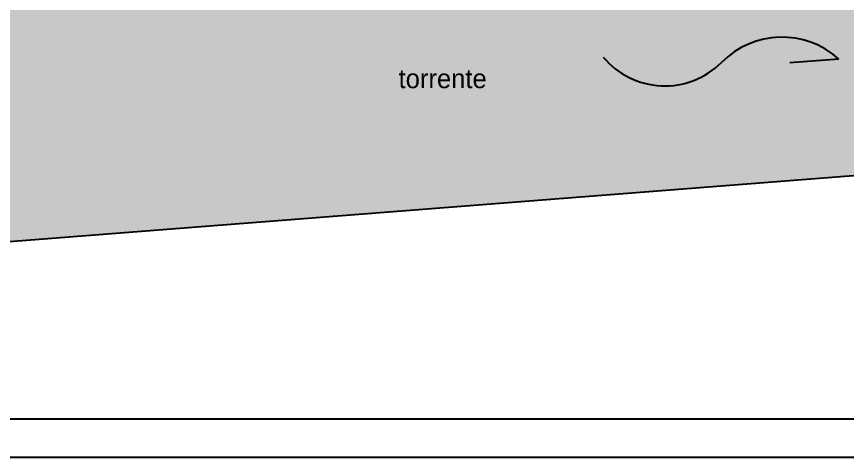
# Model space of a CAD drawing. Header units: millimetres. Extents: x 2622 to 2811, y 687 to 801.
# Drawn here: x 2643.91 to 2654.76, y 741.71 to 747.47 of the extents above; entities that cross this region are included whole.
import ezdxf

# ---------------------------------------------------------------- set-up
doc = ezdxf.new("R2010")
doc.units = ezdxf.units.MM
for name, color, linetype in [('Muri', 3, 'Continuous'), ('Scritte', 2, 'Continuous'), ('Verde', 84, 'Continuous')]:
    doc.layers.add(name, color=color, linetype=linetype)
doc.styles.add('stile1', font='l_10646.ttf', dxfattribs={"height": 1})

msp = doc.modelspace()

# ---------------------------------------------------------------- hatches: boundary and pattern name
at = {"layer": 'Verde'}
h = msp.add_hatch(dxfattribs=at)
h.set_pattern_fill('DASH', color=140, scale=0.05, angle=45, style=0)
h.set_pattern_definition([(45, (1295.01577, 297.66502), (1e-17, 0.224506403), [0.15875, -0.15875])])
h.paths.add_polyline_path([(2670.5138, 749.7605), (2660.7014, 749.2353), (2650.9663, 748.7143), (2641.8823, 747.7214), (2632.033, 747.5637), (2625.0468, 747.5637), (2625.0468, 743.9978), (2641.5846, 744.3579), (2656.3456, 745.5147), (2670.6147, 746.1463)])
h.paths.add_polyline_path([(2648.8223, 746.3588), (2650.4099, 746.3588), (2650.4099, 746.9665), (2648.8223, 746.9665)], flags=24)

# ---------------------------------------------------------------- linework, layer by layer
msp.add_line((2774.9717, 741.7106), (2622.4563, 741.7106))
msp.add_lwpolyline([(2625.0468, 743.9978), (2641.5846, 744.3579), (2656.3456, 745.5147), (2670.6147, 746.1463)])
at = {"layer": 'Muri'}
msp.add_line((2774.4717, 742.2106), (2622.9563, 742.2106), dxfattribs=at)
at = {"layer": 'Scritte'}
msp.add_line((2654.6551, 746.9185), (2654.0141, 746.8678), dxfattribs=at)
for centre, radius, start, end in [((2653.9104, 746.0898), 1.1141, 48.05695, 135.21372), ((2652.3795, 747.6132), 1.0456, 219.73652, 315.06233)]:
    msp.add_arc(centre, radius, start, end, dxfattribs=at)

# ---------------------------------------------------------------- texts
at = {"layer": 'Scritte', "insert": (2648.9017, 746.788), "char_height": 0.25, "width": 15.7, "attachment_point": 1, "style": 'stile1'}
msp.add_mtext('{\\fComic Sans MS|b0|i0|c0|p66;torrente }', dxfattribs=at)

doc.saveas('drawing.dxf')
